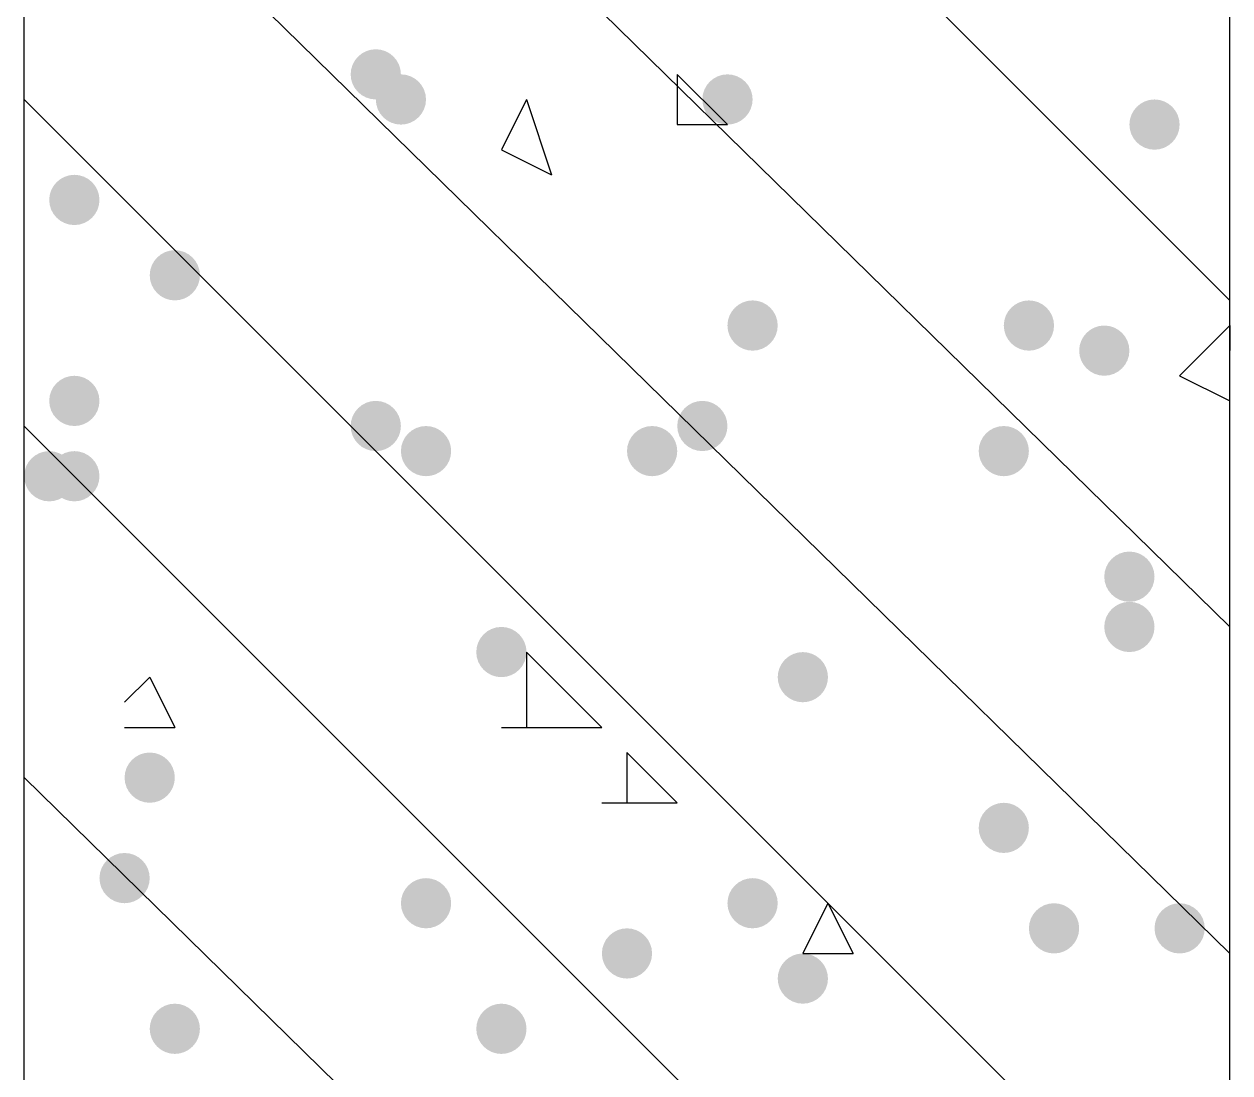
# Model space of a CAD drawing. Header units: inches. Extents: x 11 to 286, y 6 to 196.
# Drawn here: x 133.364 to 135.396, y 139.047 to 140.815 of the extents above; entities that cross this region are included whole.
import ezdxf

# ---------------------------------------------------------------- set-up
doc = ezdxf.new("R2010")
doc.units = ezdxf.units.IN
doc.header["$MEASUREMENT"] = 0
doc.layers.add('PDF_几何图形', color=7, linetype='Continuous')
doc.layers.add('PDF_实体填充', color=7, linetype='Continuous', true_color=0xffffff)

msp = doc.modelspace()

# ---------------------------------------------------------------- hatches: boundary and pattern name
at = {"layer": 'PDF_实体填充', "transparency": 33554559}
h = msp.add_hatch(color=7, dxfattribs=at)
edge = h.paths.add_edge_path(flags=0)
edge.add_spline(control_points=[(133.9991, 140.7301), (133.9991, 140.7068), (133.9801, 140.6878), (133.9568, 140.6878)], knot_values=[0, 0, 0, 0, 1, 1, 1, 1], degree=3, periodic=0)
edge.add_spline(control_points=[(133.9568, 140.6878), (133.9335, 140.6878), (133.9144, 140.7068), (133.9144, 140.7301)], knot_values=[0, 0, 0, 0, 1, 1, 1, 1], degree=3, periodic=0)
edge.add_line((133.9144, 140.7301), (133.9144, 140.7301))
edge.add_spline(control_points=[(133.9144, 140.7301), (133.9144, 140.7534), (133.9335, 140.7724), (133.9568, 140.7724)], knot_values=[0, 0, 0, 0, 1, 1, 1, 1], degree=3, periodic=0)
edge.add_spline(control_points=[(133.9568, 140.7724), (133.9801, 140.7724), (133.9991, 140.7534), (133.9991, 140.7301)], knot_values=[0, 0, 0, 0, 1, 1, 1, 1], degree=3, periodic=0)
edge.add_line((133.9991, 140.7301), (133.9991, 140.7301))
edge.add_line((133.9991, 140.7301), (133.9991, 140.7301))
h = msp.add_hatch(color=7, dxfattribs=at)
edge = h.paths.add_edge_path(flags=0)
edge.add_spline(control_points=[(134.0414, 140.6878), (134.0414, 140.6645), (134.0224, 140.6454), (133.9991, 140.6454)], knot_values=[0, 0, 0, 0, 1, 1, 1, 1], degree=3, periodic=0)
edge.add_spline(control_points=[(133.9991, 140.6454), (133.9758, 140.6454), (133.9568, 140.6645), (133.9568, 140.6878)], knot_values=[0, 0, 0, 0, 1, 1, 1, 1], degree=3, periodic=0)
edge.add_line((133.9568, 140.6878), (133.9568, 140.6878))
edge.add_spline(control_points=[(133.9568, 140.6878), (133.9568, 140.7111), (133.9758, 140.7301), (133.9991, 140.7301)], knot_values=[0, 0, 0, 0, 1, 1, 1, 1], degree=3, periodic=0)
edge.add_spline(control_points=[(133.9991, 140.7301), (134.0224, 140.7301), (134.0414, 140.7111), (134.0414, 140.6878)], knot_values=[0, 0, 0, 0, 1, 1, 1, 1], degree=3, periodic=0)
edge.add_line((134.0414, 140.6878), (134.0414, 140.6878))
edge.add_line((134.0414, 140.6878), (134.0414, 140.6878))
h = msp.add_hatch(color=7, dxfattribs=at)
edge = h.paths.add_edge_path(flags=0)
edge.add_spline(control_points=[(134.5918, 140.6878), (134.5918, 140.6645), (134.5727, 140.6454), (134.5494, 140.6454)], knot_values=[0, 0, 0, 0, 1, 1, 1, 1], degree=3, periodic=0)
edge.add_spline(control_points=[(134.5494, 140.6454), (134.5262, 140.6454), (134.5071, 140.6645), (134.5071, 140.6878)], knot_values=[0, 0, 0, 0, 1, 1, 1, 1], degree=3, periodic=0)
edge.add_line((134.5071, 140.6878), (134.5071, 140.6878))
edge.add_spline(control_points=[(134.5071, 140.6878), (134.5071, 140.7111), (134.5262, 140.7301), (134.5494, 140.7301)], knot_values=[0, 0, 0, 0, 1, 1, 1, 1], degree=3, periodic=0)
edge.add_spline(control_points=[(134.5494, 140.7301), (134.5727, 140.7301), (134.5918, 140.7111), (134.5918, 140.6878)], knot_values=[0, 0, 0, 0, 1, 1, 1, 1], degree=3, periodic=0)
edge.add_line((134.5918, 140.6878), (134.5918, 140.6878))
edge.add_line((134.5918, 140.6878), (134.5918, 140.6878))
h = msp.add_hatch(color=7, dxfattribs=at)
edge = h.paths.add_edge_path(flags=0)
edge.add_spline(control_points=[(135.3114, 140.6454), (135.3114, 140.6222), (135.2924, 140.6031), (135.2691, 140.6031)], knot_values=[0, 0, 0, 0, 1, 1, 1, 1], degree=3, periodic=0)
edge.add_spline(control_points=[(135.2691, 140.6031), (135.2458, 140.6031), (135.2268, 140.6222), (135.2268, 140.6454)], knot_values=[0, 0, 0, 0, 1, 1, 1, 1], degree=3, periodic=0)
edge.add_line((135.2268, 140.6454), (135.2268, 140.6454))
edge.add_spline(control_points=[(135.2268, 140.6454), (135.2268, 140.6687), (135.2458, 140.6878), (135.2691, 140.6878)], knot_values=[0, 0, 0, 0, 1, 1, 1, 1], degree=3, periodic=0)
edge.add_spline(control_points=[(135.2691, 140.6878), (135.2924, 140.6878), (135.3114, 140.6687), (135.3114, 140.6454)], knot_values=[0, 0, 0, 0, 1, 1, 1, 1], degree=3, periodic=0)
edge.add_line((135.3114, 140.6454), (135.3114, 140.6454))
edge.add_line((135.3114, 140.6454), (135.3114, 140.6454))
h = msp.add_hatch(color=7, dxfattribs=at)
edge = h.paths.add_edge_path(flags=0)
edge.add_spline(control_points=[(133.4911, 140.5184), (133.4911, 140.4952), (133.4721, 140.4761), (133.4488, 140.4761)], knot_values=[0, 0, 0, 0, 1, 1, 1, 1], degree=3, periodic=0)
edge.add_spline(control_points=[(133.4488, 140.4761), (133.4255, 140.4761), (133.4064, 140.4952), (133.4064, 140.5184)], knot_values=[0, 0, 0, 0, 1, 1, 1, 1], degree=3, periodic=0)
edge.add_line((133.4064, 140.5184), (133.4064, 140.5184))
edge.add_spline(control_points=[(133.4064, 140.5184), (133.4064, 140.5417), (133.4255, 140.5608), (133.4488, 140.5608)], knot_values=[0, 0, 0, 0, 1, 1, 1, 1], degree=3, periodic=0)
edge.add_spline(control_points=[(133.4488, 140.5608), (133.4721, 140.5608), (133.4911, 140.5417), (133.4911, 140.5184)], knot_values=[0, 0, 0, 0, 1, 1, 1, 1], degree=3, periodic=0)
edge.add_line((133.4911, 140.5184), (133.4911, 140.5184))
edge.add_line((133.4911, 140.5184), (133.4911, 140.5184))
h = msp.add_hatch(color=7, dxfattribs=at)
edge = h.paths.add_edge_path(flags=0)
edge.add_spline(control_points=[(133.6604, 140.3914), (133.6604, 140.3682), (133.6414, 140.3491), (133.6181, 140.3491)], knot_values=[0, 0, 0, 0, 1, 1, 1, 1], degree=3, periodic=0)
edge.add_spline(control_points=[(133.6181, 140.3491), (133.5948, 140.3491), (133.5758, 140.3682), (133.5758, 140.3914)], knot_values=[0, 0, 0, 0, 1, 1, 1, 1], degree=3, periodic=0)
edge.add_line((133.5758, 140.3914), (133.5758, 140.3914))
edge.add_spline(control_points=[(133.5758, 140.3914), (133.5758, 140.4147), (133.5948, 140.4338), (133.6181, 140.4338)], knot_values=[0, 0, 0, 0, 1, 1, 1, 1], degree=3, periodic=0)
edge.add_spline(control_points=[(133.6181, 140.4338), (133.6414, 140.4338), (133.6604, 140.4147), (133.6604, 140.3914)], knot_values=[0, 0, 0, 0, 1, 1, 1, 1], degree=3, periodic=0)
edge.add_line((133.6604, 140.3914), (133.6604, 140.3914))
edge.add_line((133.6604, 140.3914), (133.6604, 140.3914))
h = msp.add_hatch(color=7, dxfattribs=at)
edge = h.paths.add_edge_path(flags=0)
edge.add_spline(control_points=[(134.6341, 140.3068), (134.6341, 140.2835), (134.6151, 140.2644), (134.5918, 140.2644)], knot_values=[0, 0, 0, 0, 1, 1, 1, 1], degree=3, periodic=0)
edge.add_spline(control_points=[(134.5918, 140.2644), (134.5685, 140.2644), (134.5494, 140.2835), (134.5494, 140.3068)], knot_values=[0, 0, 0, 0, 1, 1, 1, 1], degree=3, periodic=0)
edge.add_line((134.5494, 140.3068), (134.5494, 140.3068))
edge.add_spline(control_points=[(134.5494, 140.3068), (134.5494, 140.3301), (134.5685, 140.3491), (134.5918, 140.3491)], knot_values=[0, 0, 0, 0, 1, 1, 1, 1], degree=3, periodic=0)
edge.add_spline(control_points=[(134.5918, 140.3491), (134.6151, 140.3491), (134.6341, 140.3301), (134.6341, 140.3068)], knot_values=[0, 0, 0, 0, 1, 1, 1, 1], degree=3, periodic=0)
edge.add_line((134.6341, 140.3068), (134.6341, 140.3068))
edge.add_line((134.6341, 140.3068), (134.6341, 140.3068))
h = msp.add_hatch(color=7, dxfattribs=at)
edge = h.paths.add_edge_path(flags=0)
edge.add_spline(control_points=[(135.0998, 140.3068), (135.0998, 140.2835), (135.0807, 140.2644), (135.0574, 140.2644)], knot_values=[0, 0, 0, 0, 1, 1, 1, 1], degree=3, periodic=0)
edge.add_spline(control_points=[(135.0574, 140.2644), (135.0342, 140.2644), (135.0151, 140.2835), (135.0151, 140.3068)], knot_values=[0, 0, 0, 0, 1, 1, 1, 1], degree=3, periodic=0)
edge.add_line((135.0151, 140.3068), (135.0151, 140.3068))
edge.add_spline(control_points=[(135.0151, 140.3068), (135.0151, 140.3301), (135.0342, 140.3491), (135.0574, 140.3491)], knot_values=[0, 0, 0, 0, 1, 1, 1, 1], degree=3, periodic=0)
edge.add_spline(control_points=[(135.0574, 140.3491), (135.0807, 140.3491), (135.0998, 140.3301), (135.0998, 140.3068)], knot_values=[0, 0, 0, 0, 1, 1, 1, 1], degree=3, periodic=0)
edge.add_line((135.0998, 140.3068), (135.0998, 140.3068))
edge.add_line((135.0998, 140.3068), (135.0998, 140.3068))
h = msp.add_hatch(color=7, dxfattribs=at)
edge = h.paths.add_edge_path(flags=0)
edge.add_spline(control_points=[(135.2268, 140.2644), (135.2268, 140.2412), (135.2077, 140.2221), (135.1844, 140.2221)], knot_values=[0, 0, 0, 0, 1, 1, 1, 1], degree=3, periodic=0)
edge.add_spline(control_points=[(135.1844, 140.2221), (135.1612, 140.2221), (135.1421, 140.2412), (135.1421, 140.2644)], knot_values=[0, 0, 0, 0, 1, 1, 1, 1], degree=3, periodic=0)
edge.add_line((135.1421, 140.2644), (135.1421, 140.2644))
edge.add_spline(control_points=[(135.1421, 140.2644), (135.1421, 140.2877), (135.1612, 140.3068), (135.1844, 140.3068)], knot_values=[0, 0, 0, 0, 1, 1, 1, 1], degree=3, periodic=0)
edge.add_spline(control_points=[(135.1844, 140.3068), (135.2077, 140.3068), (135.2268, 140.2877), (135.2268, 140.2644)], knot_values=[0, 0, 0, 0, 1, 1, 1, 1], degree=3, periodic=0)
edge.add_line((135.2268, 140.2644), (135.2268, 140.2644))
edge.add_line((135.2268, 140.2644), (135.2268, 140.2644))
h = msp.add_hatch(color=7, dxfattribs=at)
edge = h.paths.add_edge_path(flags=0)
edge.add_spline(control_points=[(133.4911, 140.1798), (133.4911, 140.1565), (133.4721, 140.1374), (133.4488, 140.1374)], knot_values=[0, 0, 0, 0, 1, 1, 1, 1], degree=3, periodic=0)
edge.add_spline(control_points=[(133.4488, 140.1374), (133.4255, 140.1374), (133.4064, 140.1565), (133.4064, 140.1798)], knot_values=[0, 0, 0, 0, 1, 1, 1, 1], degree=3, periodic=0)
edge.add_line((133.4064, 140.1798), (133.4064, 140.1798))
edge.add_spline(control_points=[(133.4064, 140.1798), (133.4064, 140.2031), (133.4255, 140.2221), (133.4488, 140.2221)], knot_values=[0, 0, 0, 0, 1, 1, 1, 1], degree=3, periodic=0)
edge.add_spline(control_points=[(133.4488, 140.2221), (133.4721, 140.2221), (133.4911, 140.2031), (133.4911, 140.1798)], knot_values=[0, 0, 0, 0, 1, 1, 1, 1], degree=3, periodic=0)
edge.add_line((133.4911, 140.1798), (133.4911, 140.1798))
edge.add_line((133.4911, 140.1798), (133.4911, 140.1798))
h = msp.add_hatch(color=7, dxfattribs=at)
edge = h.paths.add_edge_path(flags=0)
edge.add_spline(control_points=[(133.9991, 140.1374), (133.9991, 140.1142), (133.9801, 140.0951), (133.9568, 140.0951)], knot_values=[0, 0, 0, 0, 1, 1, 1, 1], degree=3, periodic=0)
edge.add_spline(control_points=[(133.9568, 140.0951), (133.9335, 140.0951), (133.9144, 140.1142), (133.9144, 140.1374)], knot_values=[0, 0, 0, 0, 1, 1, 1, 1], degree=3, periodic=0)
edge.add_line((133.9144, 140.1374), (133.9144, 140.1374))
edge.add_spline(control_points=[(133.9144, 140.1374), (133.9144, 140.1607), (133.9335, 140.1798), (133.9568, 140.1798)], knot_values=[0, 0, 0, 0, 1, 1, 1, 1], degree=3, periodic=0)
edge.add_spline(control_points=[(133.9568, 140.1798), (133.9801, 140.1798), (133.9991, 140.1607), (133.9991, 140.1374)], knot_values=[0, 0, 0, 0, 1, 1, 1, 1], degree=3, periodic=0)
edge.add_line((133.9991, 140.1374), (133.9991, 140.1374))
edge.add_line((133.9991, 140.1374), (133.9991, 140.1374))
h = msp.add_hatch(color=7, dxfattribs=at)
edge = h.paths.add_edge_path(flags=0)
edge.add_spline(control_points=[(134.5494, 140.1374), (134.5494, 140.1142), (134.5304, 140.0951), (134.5071, 140.0951)], knot_values=[0, 0, 0, 0, 1, 1, 1, 1], degree=3, periodic=0)
edge.add_spline(control_points=[(134.5071, 140.0951), (134.4838, 140.0951), (134.4648, 140.1142), (134.4648, 140.1374)], knot_values=[0, 0, 0, 0, 1, 1, 1, 1], degree=3, periodic=0)
edge.add_line((134.4648, 140.1374), (134.4648, 140.1374))
edge.add_spline(control_points=[(134.4648, 140.1374), (134.4648, 140.1607), (134.4838, 140.1798), (134.5071, 140.1798)], knot_values=[0, 0, 0, 0, 1, 1, 1, 1], degree=3, periodic=0)
edge.add_spline(control_points=[(134.5071, 140.1798), (134.5304, 140.1798), (134.5494, 140.1607), (134.5494, 140.1374)], knot_values=[0, 0, 0, 0, 1, 1, 1, 1], degree=3, periodic=0)
edge.add_line((134.5494, 140.1374), (134.5494, 140.1374))
edge.add_line((134.5494, 140.1374), (134.5494, 140.1374))
h = msp.add_hatch(color=7, dxfattribs=at)
edge = h.paths.add_edge_path(flags=0)
edge.add_spline(control_points=[(134.5494, 140.1374), (134.5494, 140.1142), (134.5304, 140.0951), (134.5071, 140.0951)], knot_values=[0, 0, 0, 0, 1, 1, 1, 1], degree=3, periodic=0)
edge.add_spline(control_points=[(134.5071, 140.0951), (134.4838, 140.0951), (134.4648, 140.1142), (134.4648, 140.1374)], knot_values=[0, 0, 0, 0, 1, 1, 1, 1], degree=3, periodic=0)
edge.add_line((134.4648, 140.1374), (134.4648, 140.1374))
edge.add_spline(control_points=[(134.4648, 140.1374), (134.4648, 140.1607), (134.4838, 140.1798), (134.5071, 140.1798)], knot_values=[0, 0, 0, 0, 1, 1, 1, 1], degree=3, periodic=0)
edge.add_spline(control_points=[(134.5071, 140.1798), (134.5304, 140.1798), (134.5494, 140.1607), (134.5494, 140.1374)], knot_values=[0, 0, 0, 0, 1, 1, 1, 1], degree=3, periodic=0)
edge.add_line((134.5494, 140.1374), (134.5494, 140.1374))
edge.add_line((134.5494, 140.1374), (134.5494, 140.1374))
h = msp.add_hatch(color=7, dxfattribs=at)
edge = h.paths.add_edge_path(flags=0)
edge.add_spline(control_points=[(134.0838, 140.0951), (134.0838, 140.0718), (134.0647, 140.0528), (134.0414, 140.0528)], knot_values=[0, 0, 0, 0, 1, 1, 1, 1], degree=3, periodic=0)
edge.add_spline(control_points=[(134.0414, 140.0528), (134.0182, 140.0528), (133.9991, 140.0718), (133.9991, 140.0951)], knot_values=[0, 0, 0, 0, 1, 1, 1, 1], degree=3, periodic=0)
edge.add_line((133.9991, 140.0951), (133.9991, 140.0951))
edge.add_spline(control_points=[(133.9991, 140.0951), (133.9991, 140.1184), (134.0182, 140.1374), (134.0414, 140.1374)], knot_values=[0, 0, 0, 0, 1, 1, 1, 1], degree=3, periodic=0)
edge.add_spline(control_points=[(134.0414, 140.1374), (134.0647, 140.1374), (134.0838, 140.1184), (134.0838, 140.0951)], knot_values=[0, 0, 0, 0, 1, 1, 1, 1], degree=3, periodic=0)
edge.add_line((134.0838, 140.0951), (134.0838, 140.0951))
edge.add_line((134.0838, 140.0951), (134.0838, 140.0951))
h = msp.add_hatch(color=7, dxfattribs=at)
edge = h.paths.add_edge_path(flags=0)
edge.add_spline(control_points=[(134.4648, 140.0951), (134.4648, 140.0718), (134.4457, 140.0528), (134.4224, 140.0528)], knot_values=[0, 0, 0, 0, 1, 1, 1, 1], degree=3, periodic=0)
edge.add_spline(control_points=[(134.4224, 140.0528), (134.3992, 140.0528), (134.3801, 140.0718), (134.3801, 140.0951)], knot_values=[0, 0, 0, 0, 1, 1, 1, 1], degree=3, periodic=0)
edge.add_line((134.3801, 140.0951), (134.3801, 140.0951))
edge.add_spline(control_points=[(134.3801, 140.0951), (134.3801, 140.1184), (134.3992, 140.1374), (134.4224, 140.1374)], knot_values=[0, 0, 0, 0, 1, 1, 1, 1], degree=3, periodic=0)
edge.add_spline(control_points=[(134.4224, 140.1374), (134.4457, 140.1374), (134.4648, 140.1184), (134.4648, 140.0951)], knot_values=[0, 0, 0, 0, 1, 1, 1, 1], degree=3, periodic=0)
edge.add_line((134.4648, 140.0951), (134.4648, 140.0951))
edge.add_line((134.4648, 140.0951), (134.4648, 140.0951))
h = msp.add_hatch(color=7, dxfattribs=at)
edge = h.paths.add_edge_path(flags=0)
edge.add_spline(control_points=[(135.0574, 140.0951), (135.0574, 140.0718), (135.0384, 140.0528), (135.0151, 140.0528)], knot_values=[0, 0, 0, 0, 1, 1, 1, 1], degree=3, periodic=0)
edge.add_spline(control_points=[(135.0151, 140.0528), (134.9918, 140.0528), (134.9728, 140.0718), (134.9728, 140.0951)], knot_values=[0, 0, 0, 0, 1, 1, 1, 1], degree=3, periodic=0)
edge.add_line((134.9728, 140.0951), (134.9728, 140.0951))
edge.add_spline(control_points=[(134.9728, 140.0951), (134.9728, 140.1184), (134.9918, 140.1374), (135.0151, 140.1374)], knot_values=[0, 0, 0, 0, 1, 1, 1, 1], degree=3, periodic=0)
edge.add_spline(control_points=[(135.0151, 140.1374), (135.0384, 140.1374), (135.0574, 140.1184), (135.0574, 140.0951)], knot_values=[0, 0, 0, 0, 1, 1, 1, 1], degree=3, periodic=0)
edge.add_line((135.0574, 140.0951), (135.0574, 140.0951))
edge.add_line((135.0574, 140.0951), (135.0574, 140.0951))
h = msp.add_hatch(color=7, dxfattribs=at)
edge = h.paths.add_edge_path(flags=0)
edge.add_spline(control_points=[(133.4488, 140.0528), (133.4488, 140.0295), (133.4297, 140.0104), (133.4064, 140.0104)], knot_values=[0, 0, 0, 0, 1, 1, 1, 1], degree=3, periodic=0)
edge.add_spline(control_points=[(133.4064, 140.0104), (133.3832, 140.0104), (133.3641, 140.0295), (133.3641, 140.0528)], knot_values=[0, 0, 0, 0, 1, 1, 1, 1], degree=3, periodic=0)
edge.add_line((133.3641, 140.0528), (133.3641, 140.0528))
edge.add_spline(control_points=[(133.3641, 140.0528), (133.3641, 140.0761), (133.3832, 140.0951), (133.4064, 140.0951)], knot_values=[0, 0, 0, 0, 1, 1, 1, 1], degree=3, periodic=0)
edge.add_spline(control_points=[(133.4064, 140.0951), (133.4297, 140.0951), (133.4488, 140.0761), (133.4488, 140.0528)], knot_values=[0, 0, 0, 0, 1, 1, 1, 1], degree=3, periodic=0)
edge.add_line((133.4488, 140.0528), (133.4488, 140.0528))
edge.add_line((133.4488, 140.0528), (133.4488, 140.0528))
h = msp.add_hatch(color=7, dxfattribs=at)
edge = h.paths.add_edge_path(flags=0)
edge.add_spline(control_points=[(133.4911, 140.0528), (133.4911, 140.0295), (133.4721, 140.0104), (133.4488, 140.0104)], knot_values=[0, 0, 0, 0, 1, 1, 1, 1], degree=3, periodic=0)
edge.add_spline(control_points=[(133.4488, 140.0104), (133.4255, 140.0104), (133.4064, 140.0295), (133.4064, 140.0528)], knot_values=[0, 0, 0, 0, 1, 1, 1, 1], degree=3, periodic=0)
edge.add_line((133.4064, 140.0528), (133.4064, 140.0528))
edge.add_spline(control_points=[(133.4064, 140.0528), (133.4064, 140.0761), (133.4255, 140.0951), (133.4488, 140.0951)], knot_values=[0, 0, 0, 0, 1, 1, 1, 1], degree=3, periodic=0)
edge.add_spline(control_points=[(133.4488, 140.0951), (133.4721, 140.0951), (133.4911, 140.0761), (133.4911, 140.0528)], knot_values=[0, 0, 0, 0, 1, 1, 1, 1], degree=3, periodic=0)
edge.add_line((133.4911, 140.0528), (133.4911, 140.0528))
edge.add_line((133.4911, 140.0528), (133.4911, 140.0528))
h = msp.add_hatch(color=7, dxfattribs=at)
edge = h.paths.add_edge_path(flags=0)
edge.add_spline(control_points=[(135.2691, 139.8834), (135.2691, 139.8602), (135.2501, 139.8411), (135.2268, 139.8411)], knot_values=[0, 0, 0, 0, 1, 1, 1, 1], degree=3, periodic=0)
edge.add_spline(control_points=[(135.2268, 139.8411), (135.2035, 139.8411), (135.1844, 139.8602), (135.1844, 139.8834)], knot_values=[0, 0, 0, 0, 1, 1, 1, 1], degree=3, periodic=0)
edge.add_line((135.1844, 139.8834), (135.1844, 139.8834))
edge.add_spline(control_points=[(135.1844, 139.8834), (135.1844, 139.9067), (135.2035, 139.9258), (135.2268, 139.9258)], knot_values=[0, 0, 0, 0, 1, 1, 1, 1], degree=3, periodic=0)
edge.add_spline(control_points=[(135.2268, 139.9258), (135.2501, 139.9258), (135.2691, 139.9067), (135.2691, 139.8834)], knot_values=[0, 0, 0, 0, 1, 1, 1, 1], degree=3, periodic=0)
edge.add_line((135.2691, 139.8834), (135.2691, 139.8834))
edge.add_line((135.2691, 139.8834), (135.2691, 139.8834))
h = msp.add_hatch(color=7, dxfattribs=at)
edge = h.paths.add_edge_path(flags=0)
edge.add_spline(control_points=[(135.2691, 139.7988), (135.2691, 139.7755), (135.2501, 139.7564), (135.2268, 139.7564)], knot_values=[0, 0, 0, 0, 1, 1, 1, 1], degree=3, periodic=0)
edge.add_spline(control_points=[(135.2268, 139.7564), (135.2035, 139.7564), (135.1844, 139.7755), (135.1844, 139.7988)], knot_values=[0, 0, 0, 0, 1, 1, 1, 1], degree=3, periodic=0)
edge.add_line((135.1844, 139.7988), (135.1844, 139.7988))
edge.add_spline(control_points=[(135.1844, 139.7988), (135.1844, 139.8221), (135.2035, 139.8411), (135.2268, 139.8411)], knot_values=[0, 0, 0, 0, 1, 1, 1, 1], degree=3, periodic=0)
edge.add_spline(control_points=[(135.2268, 139.8411), (135.2501, 139.8411), (135.2691, 139.8221), (135.2691, 139.7988)], knot_values=[0, 0, 0, 0, 1, 1, 1, 1], degree=3, periodic=0)
edge.add_line((135.2691, 139.7988), (135.2691, 139.7988))
edge.add_line((135.2691, 139.7988), (135.2691, 139.7988))
h = msp.add_hatch(color=7, dxfattribs=at)
edge = h.paths.add_edge_path(flags=0)
edge.add_spline(control_points=[(134.2108, 139.7564), (134.2108, 139.7332), (134.1917, 139.7141), (134.1684, 139.7141)], knot_values=[0, 0, 0, 0, 1, 1, 1, 1], degree=3, periodic=0)
edge.add_spline(control_points=[(134.1684, 139.7141), (134.1452, 139.7141), (134.1261, 139.7332), (134.1261, 139.7564)], knot_values=[0, 0, 0, 0, 1, 1, 1, 1], degree=3, periodic=0)
edge.add_line((134.1261, 139.7564), (134.1261, 139.7564))
edge.add_spline(control_points=[(134.1261, 139.7564), (134.1261, 139.7797), (134.1452, 139.7988), (134.1684, 139.7988)], knot_values=[0, 0, 0, 0, 1, 1, 1, 1], degree=3, periodic=0)
edge.add_spline(control_points=[(134.1684, 139.7988), (134.1917, 139.7988), (134.2108, 139.7797), (134.2108, 139.7564)], knot_values=[0, 0, 0, 0, 1, 1, 1, 1], degree=3, periodic=0)
edge.add_line((134.2108, 139.7564), (134.2108, 139.7564))
edge.add_line((134.2108, 139.7564), (134.2108, 139.7564))
h = msp.add_hatch(color=7, dxfattribs=at)
edge = h.paths.add_edge_path(flags=0)
edge.add_spline(control_points=[(134.7188, 139.7141), (134.7188, 139.6908), (134.6997, 139.6718), (134.6764, 139.6718)], knot_values=[0, 0, 0, 0, 1, 1, 1, 1], degree=3, periodic=0)
edge.add_spline(control_points=[(134.6764, 139.6718), (134.6532, 139.6718), (134.6341, 139.6908), (134.6341, 139.7141)], knot_values=[0, 0, 0, 0, 1, 1, 1, 1], degree=3, periodic=0)
edge.add_line((134.6341, 139.7141), (134.6341, 139.7141))
edge.add_spline(control_points=[(134.6341, 139.7141), (134.6341, 139.7374), (134.6532, 139.7564), (134.6764, 139.7564)], knot_values=[0, 0, 0, 0, 1, 1, 1, 1], degree=3, periodic=0)
edge.add_spline(control_points=[(134.6764, 139.7564), (134.6997, 139.7564), (134.7188, 139.7374), (134.7188, 139.7141)], knot_values=[0, 0, 0, 0, 1, 1, 1, 1], degree=3, periodic=0)
edge.add_line((134.7188, 139.7141), (134.7188, 139.7141))
edge.add_line((134.7188, 139.7141), (134.7188, 139.7141))
h = msp.add_hatch(color=7, dxfattribs=at)
edge = h.paths.add_edge_path(flags=0)
edge.add_spline(control_points=[(133.6181, 139.5448), (133.6181, 139.5215), (133.5991, 139.5024), (133.5758, 139.5024)], knot_values=[0, 0, 0, 0, 1, 1, 1, 1], degree=3, periodic=0)
edge.add_spline(control_points=[(133.5758, 139.5024), (133.5525, 139.5024), (133.5334, 139.5215), (133.5334, 139.5448)], knot_values=[0, 0, 0, 0, 1, 1, 1, 1], degree=3, periodic=0)
edge.add_line((133.5334, 139.5448), (133.5334, 139.5448))
edge.add_spline(control_points=[(133.5334, 139.5448), (133.5334, 139.5681), (133.5525, 139.5871), (133.5758, 139.5871)], knot_values=[0, 0, 0, 0, 1, 1, 1, 1], degree=3, periodic=0)
edge.add_spline(control_points=[(133.5758, 139.5871), (133.5991, 139.5871), (133.6181, 139.5681), (133.6181, 139.5448)], knot_values=[0, 0, 0, 0, 1, 1, 1, 1], degree=3, periodic=0)
edge.add_line((133.6181, 139.5448), (133.6181, 139.5448))
edge.add_line((133.6181, 139.5448), (133.6181, 139.5448))
h = msp.add_hatch(color=7, dxfattribs=at)
edge = h.paths.add_edge_path(flags=0)
edge.add_spline(control_points=[(133.6181, 139.5448), (133.6181, 139.5215), (133.5991, 139.5024), (133.5758, 139.5024)], knot_values=[0, 0, 0, 0, 1, 1, 1, 1], degree=3, periodic=0)
edge.add_spline(control_points=[(133.5758, 139.5024), (133.5525, 139.5024), (133.5334, 139.5215), (133.5334, 139.5448)], knot_values=[0, 0, 0, 0, 1, 1, 1, 1], degree=3, periodic=0)
edge.add_line((133.5334, 139.5448), (133.5334, 139.5448))
edge.add_spline(control_points=[(133.5334, 139.5448), (133.5334, 139.5681), (133.5525, 139.5871), (133.5758, 139.5871)], knot_values=[0, 0, 0, 0, 1, 1, 1, 1], degree=3, periodic=0)
edge.add_spline(control_points=[(133.5758, 139.5871), (133.5991, 139.5871), (133.6181, 139.5681), (133.6181, 139.5448)], knot_values=[0, 0, 0, 0, 1, 1, 1, 1], degree=3, periodic=0)
edge.add_line((133.6181, 139.5448), (133.6181, 139.5448))
edge.add_line((133.6181, 139.5448), (133.6181, 139.5448))
h = msp.add_hatch(color=7, dxfattribs=at)
edge = h.paths.add_edge_path(flags=0)
edge.add_spline(control_points=[(135.0574, 139.4601), (135.0574, 139.4368), (135.0384, 139.4178), (135.0151, 139.4178)], knot_values=[0, 0, 0, 0, 1, 1, 1, 1], degree=3, periodic=0)
edge.add_spline(control_points=[(135.0151, 139.4178), (134.9918, 139.4178), (134.9728, 139.4368), (134.9728, 139.4601)], knot_values=[0, 0, 0, 0, 1, 1, 1, 1], degree=3, periodic=0)
edge.add_line((134.9728, 139.4601), (134.9728, 139.4601))
edge.add_spline(control_points=[(134.9728, 139.4601), (134.9728, 139.4834), (134.9918, 139.5024), (135.0151, 139.5024)], knot_values=[0, 0, 0, 0, 1, 1, 1, 1], degree=3, periodic=0)
edge.add_spline(control_points=[(135.0151, 139.5024), (135.0384, 139.5024), (135.0574, 139.4834), (135.0574, 139.4601)], knot_values=[0, 0, 0, 0, 1, 1, 1, 1], degree=3, periodic=0)
edge.add_line((135.0574, 139.4601), (135.0574, 139.4601))
edge.add_line((135.0574, 139.4601), (135.0574, 139.4601))
h = msp.add_hatch(color=7, dxfattribs=at)
edge = h.paths.add_edge_path(flags=0)
edge.add_spline(control_points=[(133.5758, 139.3754), (133.5758, 139.3522), (133.5567, 139.3331), (133.5334, 139.3331)], knot_values=[0, 0, 0, 0, 1, 1, 1, 1], degree=3, periodic=0)
edge.add_spline(control_points=[(133.5334, 139.3331), (133.5102, 139.3331), (133.4911, 139.3522), (133.4911, 139.3754)], knot_values=[0, 0, 0, 0, 1, 1, 1, 1], degree=3, periodic=0)
edge.add_line((133.4911, 139.3754), (133.4911, 139.3754))
edge.add_spline(control_points=[(133.4911, 139.3754), (133.4911, 139.3987), (133.5102, 139.4178), (133.5334, 139.4178)], knot_values=[0, 0, 0, 0, 1, 1, 1, 1], degree=3, periodic=0)
edge.add_spline(control_points=[(133.5334, 139.4178), (133.5567, 139.4178), (133.5758, 139.3987), (133.5758, 139.3754)], knot_values=[0, 0, 0, 0, 1, 1, 1, 1], degree=3, periodic=0)
edge.add_line((133.5758, 139.3754), (133.5758, 139.3754))
edge.add_line((133.5758, 139.3754), (133.5758, 139.3754))
h = msp.add_hatch(color=7, dxfattribs=at)
edge = h.paths.add_edge_path(flags=0)
edge.add_spline(control_points=[(134.0838, 139.3331), (134.0838, 139.3098), (134.0647, 139.2908), (134.0414, 139.2908)], knot_values=[0, 0, 0, 0, 1, 1, 1, 1], degree=3, periodic=0)
edge.add_spline(control_points=[(134.0414, 139.2908), (134.0182, 139.2908), (133.9991, 139.3098), (133.9991, 139.3331)], knot_values=[0, 0, 0, 0, 1, 1, 1, 1], degree=3, periodic=0)
edge.add_line((133.9991, 139.3331), (133.9991, 139.3331))
edge.add_spline(control_points=[(133.9991, 139.3331), (133.9991, 139.3564), (134.0182, 139.3754), (134.0414, 139.3754)], knot_values=[0, 0, 0, 0, 1, 1, 1, 1], degree=3, periodic=0)
edge.add_spline(control_points=[(134.0414, 139.3754), (134.0647, 139.3754), (134.0838, 139.3564), (134.0838, 139.3331)], knot_values=[0, 0, 0, 0, 1, 1, 1, 1], degree=3, periodic=0)
edge.add_line((134.0838, 139.3331), (134.0838, 139.3331))
edge.add_line((134.0838, 139.3331), (134.0838, 139.3331))
h = msp.add_hatch(color=7, dxfattribs=at)
edge = h.paths.add_edge_path(flags=0)
edge.add_spline(control_points=[(134.6341, 139.3331), (134.6341, 139.3098), (134.6151, 139.2908), (134.5918, 139.2908)], knot_values=[0, 0, 0, 0, 1, 1, 1, 1], degree=3, periodic=0)
edge.add_spline(control_points=[(134.5918, 139.2908), (134.5685, 139.2908), (134.5494, 139.3098), (134.5494, 139.3331)], knot_values=[0, 0, 0, 0, 1, 1, 1, 1], degree=3, periodic=0)
edge.add_line((134.5494, 139.3331), (134.5494, 139.3331))
edge.add_spline(control_points=[(134.5494, 139.3331), (134.5494, 139.3564), (134.5685, 139.3754), (134.5918, 139.3754)], knot_values=[0, 0, 0, 0, 1, 1, 1, 1], degree=3, periodic=0)
edge.add_spline(control_points=[(134.5918, 139.3754), (134.6151, 139.3754), (134.6341, 139.3564), (134.6341, 139.3331)], knot_values=[0, 0, 0, 0, 1, 1, 1, 1], degree=3, periodic=0)
edge.add_line((134.6341, 139.3331), (134.6341, 139.3331))
edge.add_line((134.6341, 139.3331), (134.6341, 139.3331))
h = msp.add_hatch(color=7, dxfattribs=at)
edge = h.paths.add_edge_path(flags=0)
edge.add_spline(control_points=[(135.1421, 139.2908), (135.1421, 139.2675), (135.1231, 139.2484), (135.0998, 139.2484)], knot_values=[0, 0, 0, 0, 1, 1, 1, 1], degree=3, periodic=0)
edge.add_spline(control_points=[(135.0998, 139.2484), (135.0765, 139.2484), (135.0574, 139.2675), (135.0574, 139.2908)], knot_values=[0, 0, 0, 0, 1, 1, 1, 1], degree=3, periodic=0)
edge.add_line((135.0574, 139.2908), (135.0574, 139.2908))
edge.add_spline(control_points=[(135.0574, 139.2908), (135.0574, 139.3141), (135.0765, 139.3331), (135.0998, 139.3331)], knot_values=[0, 0, 0, 0, 1, 1, 1, 1], degree=3, periodic=0)
edge.add_spline(control_points=[(135.0998, 139.3331), (135.1231, 139.3331), (135.1421, 139.3141), (135.1421, 139.2908)], knot_values=[0, 0, 0, 0, 1, 1, 1, 1], degree=3, periodic=0)
edge.add_line((135.1421, 139.2908), (135.1421, 139.2908))
edge.add_line((135.1421, 139.2908), (135.1421, 139.2908))
h = msp.add_hatch(color=7, dxfattribs=at)
edge = h.paths.add_edge_path(flags=0)
edge.add_spline(control_points=[(135.3538, 139.2908), (135.3538, 139.2675), (135.3347, 139.2484), (135.3114, 139.2484)], knot_values=[0, 0, 0, 0, 1, 1, 1, 1], degree=3, periodic=0)
edge.add_spline(control_points=[(135.3114, 139.2484), (135.2882, 139.2484), (135.2691, 139.2675), (135.2691, 139.2908)], knot_values=[0, 0, 0, 0, 1, 1, 1, 1], degree=3, periodic=0)
edge.add_line((135.2691, 139.2908), (135.2691, 139.2908))
edge.add_spline(control_points=[(135.2691, 139.2908), (135.2691, 139.3141), (135.2882, 139.3331), (135.3114, 139.3331)], knot_values=[0, 0, 0, 0, 1, 1, 1, 1], degree=3, periodic=0)
edge.add_spline(control_points=[(135.3114, 139.3331), (135.3347, 139.3331), (135.3538, 139.3141), (135.3538, 139.2908)], knot_values=[0, 0, 0, 0, 1, 1, 1, 1], degree=3, periodic=0)
edge.add_line((135.3538, 139.2908), (135.3538, 139.2908))
edge.add_line((135.3538, 139.2908), (135.3538, 139.2908))
h = msp.add_hatch(color=7, dxfattribs=at)
edge = h.paths.add_edge_path(flags=0)
edge.add_spline(control_points=[(134.4224, 139.2484), (134.4224, 139.2252), (134.4034, 139.2061), (134.3801, 139.2061)], knot_values=[0, 0, 0, 0, 1, 1, 1, 1], degree=3, periodic=0)
edge.add_spline(control_points=[(134.3801, 139.2061), (134.3568, 139.2061), (134.3378, 139.2252), (134.3378, 139.2484)], knot_values=[0, 0, 0, 0, 1, 1, 1, 1], degree=3, periodic=0)
edge.add_line((134.3378, 139.2484), (134.3378, 139.2484))
edge.add_spline(control_points=[(134.3378, 139.2484), (134.3378, 139.2717), (134.3568, 139.2908), (134.3801, 139.2908)], knot_values=[0, 0, 0, 0, 1, 1, 1, 1], degree=3, periodic=0)
edge.add_spline(control_points=[(134.3801, 139.2908), (134.4034, 139.2908), (134.4224, 139.2717), (134.4224, 139.2484)], knot_values=[0, 0, 0, 0, 1, 1, 1, 1], degree=3, periodic=0)
edge.add_line((134.4224, 139.2484), (134.4224, 139.2484))
edge.add_line((134.4224, 139.2484), (134.4224, 139.2484))
h = msp.add_hatch(color=7, dxfattribs=at)
edge = h.paths.add_edge_path(flags=0)
edge.add_spline(control_points=[(134.7188, 139.2061), (134.7188, 139.1828), (134.6997, 139.1638), (134.6764, 139.1638)], knot_values=[0, 0, 0, 0, 1, 1, 1, 1], degree=3, periodic=0)
edge.add_spline(control_points=[(134.6764, 139.1638), (134.6532, 139.1638), (134.6341, 139.1828), (134.6341, 139.2061)], knot_values=[0, 0, 0, 0, 1, 1, 1, 1], degree=3, periodic=0)
edge.add_line((134.6341, 139.2061), (134.6341, 139.2061))
edge.add_spline(control_points=[(134.6341, 139.2061), (134.6341, 139.2294), (134.6532, 139.2484), (134.6764, 139.2484)], knot_values=[0, 0, 0, 0, 1, 1, 1, 1], degree=3, periodic=0)
edge.add_spline(control_points=[(134.6764, 139.2484), (134.6997, 139.2484), (134.7188, 139.2294), (134.7188, 139.2061)], knot_values=[0, 0, 0, 0, 1, 1, 1, 1], degree=3, periodic=0)
edge.add_line((134.7188, 139.2061), (134.7188, 139.2061))
edge.add_line((134.7188, 139.2061), (134.7188, 139.2061))
h = msp.add_hatch(color=7, dxfattribs=at)
edge = h.paths.add_edge_path(flags=0)
edge.add_spline(control_points=[(133.6604, 139.1214), (133.6604, 139.0982), (133.6414, 139.0791), (133.6181, 139.0791)], knot_values=[0, 0, 0, 0, 1, 1, 1, 1], degree=3, periodic=0)
edge.add_spline(control_points=[(133.6181, 139.0791), (133.5948, 139.0791), (133.5758, 139.0982), (133.5758, 139.1214)], knot_values=[0, 0, 0, 0, 1, 1, 1, 1], degree=3, periodic=0)
edge.add_line((133.5758, 139.1214), (133.5758, 139.1214))
edge.add_spline(control_points=[(133.5758, 139.1214), (133.5758, 139.1447), (133.5948, 139.1638), (133.6181, 139.1638)], knot_values=[0, 0, 0, 0, 1, 1, 1, 1], degree=3, periodic=0)
edge.add_spline(control_points=[(133.6181, 139.1638), (133.6414, 139.1638), (133.6604, 139.1447), (133.6604, 139.1214)], knot_values=[0, 0, 0, 0, 1, 1, 1, 1], degree=3, periodic=0)
edge.add_line((133.6604, 139.1214), (133.6604, 139.1214))
edge.add_line((133.6604, 139.1214), (133.6604, 139.1214))
h = msp.add_hatch(color=7, dxfattribs=at)
edge = h.paths.add_edge_path(flags=0)
edge.add_spline(control_points=[(133.6604, 139.1214), (133.6604, 139.0982), (133.6414, 139.0791), (133.6181, 139.0791)], knot_values=[0, 0, 0, 0, 1, 1, 1, 1], degree=3, periodic=0)
edge.add_spline(control_points=[(133.6181, 139.0791), (133.5948, 139.0791), (133.5758, 139.0982), (133.5758, 139.1214)], knot_values=[0, 0, 0, 0, 1, 1, 1, 1], degree=3, periodic=0)
edge.add_line((133.5758, 139.1214), (133.5758, 139.1214))
edge.add_spline(control_points=[(133.5758, 139.1214), (133.5758, 139.1447), (133.5948, 139.1638), (133.6181, 139.1638)], knot_values=[0, 0, 0, 0, 1, 1, 1, 1], degree=3, periodic=0)
edge.add_spline(control_points=[(133.6181, 139.1638), (133.6414, 139.1638), (133.6604, 139.1447), (133.6604, 139.1214)], knot_values=[0, 0, 0, 0, 1, 1, 1, 1], degree=3, periodic=0)
edge.add_line((133.6604, 139.1214), (133.6604, 139.1214))
edge.add_line((133.6604, 139.1214), (133.6604, 139.1214))
h = msp.add_hatch(color=7, dxfattribs=at)
edge = h.paths.add_edge_path(flags=0)
edge.add_spline(control_points=[(134.2108, 139.1214), (134.2108, 139.0982), (134.1917, 139.0791), (134.1684, 139.0791)], knot_values=[0, 0, 0, 0, 1, 1, 1, 1], degree=3, periodic=0)
edge.add_spline(control_points=[(134.1684, 139.0791), (134.1452, 139.0791), (134.1261, 139.0982), (134.1261, 139.1214)], knot_values=[0, 0, 0, 0, 1, 1, 1, 1], degree=3, periodic=0)
edge.add_line((134.1261, 139.1214), (134.1261, 139.1214))
edge.add_spline(control_points=[(134.1261, 139.1214), (134.1261, 139.1447), (134.1452, 139.1638), (134.1684, 139.1638)], knot_values=[0, 0, 0, 0, 1, 1, 1, 1], degree=3, periodic=0)
edge.add_spline(control_points=[(134.1684, 139.1638), (134.1917, 139.1638), (134.2108, 139.1447), (134.2108, 139.1214)], knot_values=[0, 0, 0, 0, 1, 1, 1, 1], degree=3, periodic=0)
edge.add_line((134.2108, 139.1214), (134.2108, 139.1214))
edge.add_line((134.2108, 139.1214), (134.2108, 139.1214))

# ---------------------------------------------------------------- linework, layer by layer
at = {"layer": 'PDF_几何图形'}
for p, q in [((135.3961, 124.6858), (135.3961, 166.5534)), ((133.3641, 124.6858), (133.3641, 164.0134)), ((133.3641, 142.3811), (135.3961, 140.3491)), ((133.3641, 141.7884), (135.3961, 139.7988)), ((133.3641, 141.2381), (135.3961, 139.2484)), ((134.4648, 140.7301), (134.5494, 140.6454)), ((134.4648, 140.7301), (134.4648, 140.6454)), ((133.3641, 140.6878), (135.3961, 138.6558)), ((134.2108, 140.6878), (134.1684, 140.6031)), ((134.2108, 140.6878), (134.2531, 140.5608)), ((134.4648, 140.6454), (134.5494, 140.6454)), ((134.1684, 140.6031), (134.2531, 140.5608)), ((135.3961, 140.3068), (135.3114, 140.2221)), ((135.3961, 140.3068), (135.3961, 140.2644)), ((135.3114, 140.2221), (135.3961, 140.1798)), ((133.3641, 140.1374), (135.3961, 138.1054)), ((134.2108, 139.7564), (134.3378, 139.6294)), ((134.2108, 139.7564), (134.2108, 139.6294)), ((133.5758, 139.7141), (133.5334, 139.6718)), ((133.5758, 139.7141), (133.6181, 139.6294)), ((133.5334, 139.6294), (133.6181, 139.6294)), ((134.1684, 139.6294), (134.3378, 139.6294)), ((134.3801, 139.5871), (134.4648, 139.5024)), ((134.3801, 139.5871), (134.3801, 139.5024)), ((133.3641, 139.5448), (135.3961, 137.5551)), ((134.3378, 139.5024), (134.4648, 139.5024)), ((134.7188, 139.3331), (134.6764, 139.2484)), ((134.7188, 139.3331), (134.7611, 139.2484)), ((134.6764, 139.2484), (134.7611, 139.2484))]:
    msp.add_line(p, q, dxfattribs=at)

doc.saveas('drawing.dxf')
